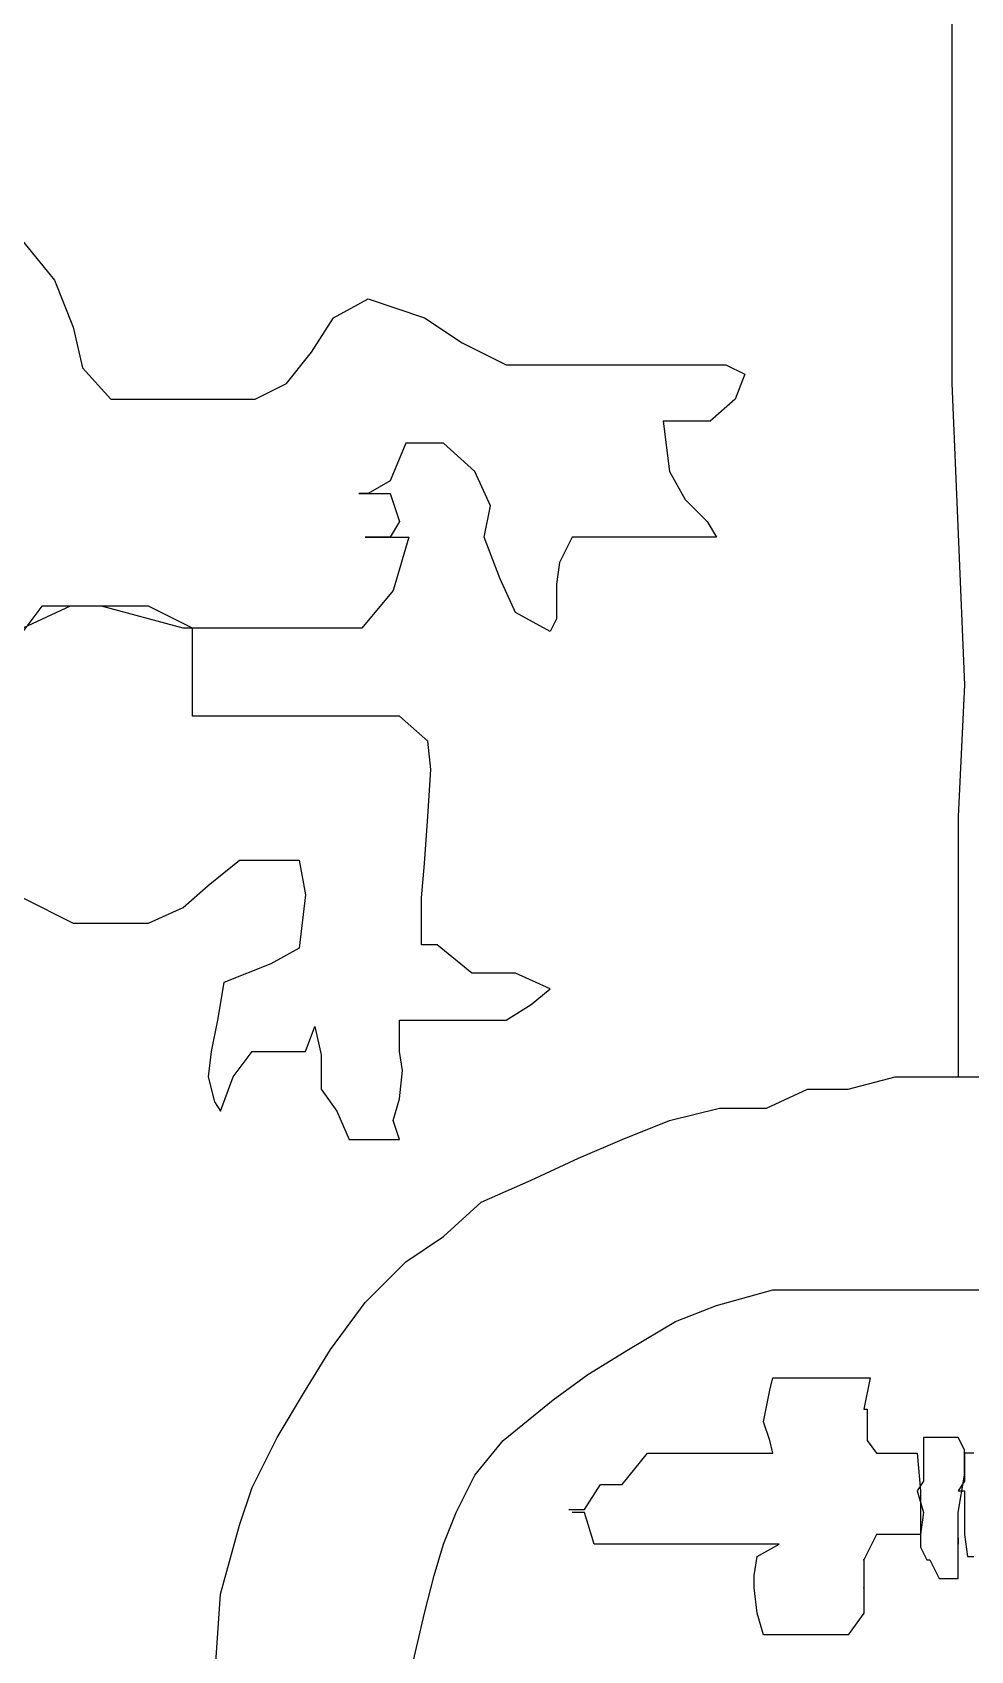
# Model space of a CAD drawing. Extents: x 747954 to 748544, y 4316381 to 4317408.
# Drawn here: x 747989.17 to 747992.16, y 4317242.35 to 4317247.51 of the extents above; entities that cross this region are included whole.
import ezdxf

# ---------------------------------------------------------------- set-up
doc = ezdxf.new("R2010")
doc.units = 0
doc.layers.get('0').update_dxf_attribs({"linetype": 'CONTINUOUS'})

msp = doc.modelspace()

# ---------------------------------------------------------------- linework, layer by layer
at = {"color": 0, "linetype": 'CONTINUOUS'}
for p, q in [((747992.1, 4317247.97), (747992.1, 4317247.32)), ((747992.1, 4317247.97), (747992.1, 4317247.32)), ((747992.1, 4317247.32), (747992.1, 4317246.39)), ((747992.1, 4317247.32), (747992.1, 4317246.39)), ((747989.11, 4317246.88), (747989.24, 4317246.72)), ((747989.11, 4317246.88), (747989.24, 4317246.72)), ((747989.24, 4317246.72), (747989.3, 4317246.57)), ((747989.24, 4317246.72), (747989.3, 4317246.57)), ((747990.13, 4317246.6), (747990.24, 4317246.66)), ((747990.13, 4317246.6), (747990.24, 4317246.66)), ((747990.24, 4317246.66), (747990.42, 4317246.6)), ((747990.24, 4317246.66), (747990.42, 4317246.6)), ((747989.3, 4317246.57), (747989.33, 4317246.44)), ((747989.3, 4317246.57), (747989.33, 4317246.44)), ((747990.06, 4317246.49), (747990.13, 4317246.6)), ((747990.06, 4317246.49), (747990.13, 4317246.6)), ((747990.42, 4317246.6), (747990.54, 4317246.52)), ((747990.42, 4317246.6), (747990.54, 4317246.52)), ((747990.54, 4317246.52), (747990.68, 4317246.45)), ((747990.54, 4317246.52), (747990.68, 4317246.45)), ((747989.98, 4317246.39), (747990.06, 4317246.49)), ((747989.98, 4317246.39), (747990.06, 4317246.49)), ((747989.33, 4317246.44), (747989.42, 4317246.34)), ((747989.33, 4317246.44), (747989.42, 4317246.34)), ((747990.68, 4317246.45), (747990.83, 4317246.45)), ((747990.68, 4317246.45), (747990.83, 4317246.45)), ((747990.83, 4317246.45), (747990.98, 4317246.45)), ((747990.83, 4317246.45), (747990.98, 4317246.45)), ((747990.98, 4317246.45), (747991.11, 4317246.45)), ((747990.98, 4317246.45), (747991.11, 4317246.45)), ((747991.11, 4317246.45), (747991.23, 4317246.45)), ((747991.11, 4317246.45), (747991.23, 4317246.45)), ((747991.23, 4317246.45), (747991.29, 4317246.45)), ((747991.23, 4317246.45), (747991.29, 4317246.45)), ((747991.29, 4317246.45), (747991.38, 4317246.45)), ((747991.29, 4317246.45), (747991.38, 4317246.45)), ((747991.38, 4317246.45), (747991.44, 4317246.42)), ((747991.38, 4317246.45), (747991.44, 4317246.42)), ((747991.44, 4317246.42), (747991.41, 4317246.34)), ((747991.44, 4317246.42), (747991.41, 4317246.34)), ((747989.88, 4317246.34), (747989.98, 4317246.39)), ((747989.88, 4317246.34), (747989.98, 4317246.39)), ((747992.1, 4317246.39), (747992.14, 4317245.43)), ((747992.1, 4317246.39), (747992.14, 4317245.43)), ((747989.42, 4317246.34), (747989.58, 4317246.34)), ((747989.42, 4317246.34), (747989.58, 4317246.34)), ((747989.58, 4317246.34), (747989.73, 4317246.34)), ((747989.58, 4317246.34), (747989.73, 4317246.34)), ((747989.73, 4317246.34), (747989.88, 4317246.34)), ((747989.73, 4317246.34), (747989.88, 4317246.34)), ((747991.41, 4317246.34), (747991.33, 4317246.27)), ((747991.41, 4317246.34), (747991.33, 4317246.27)), ((747991.24, 4317246.27), (747991.18, 4317246.27)), ((747991.18, 4317246.27), (747991.2, 4317246.11)), ((747991.24, 4317246.27), (747991.18, 4317246.27)), ((747991.18, 4317246.27), (747991.2, 4317246.11)), ((747991.33, 4317246.27), (747991.24, 4317246.27)), ((747991.33, 4317246.27), (747991.24, 4317246.27)), ((747990.36, 4317246.2), (747990.31, 4317246.08)), ((747990.36, 4317246.2), (747990.31, 4317246.08)), ((747990.48, 4317246.2), (747990.36, 4317246.2)), ((747990.48, 4317246.2), (747990.36, 4317246.2)), ((747990.58, 4317246.11), (747990.48, 4317246.2)), ((747990.58, 4317246.11), (747990.48, 4317246.2)), ((747990.63, 4317246), (747990.58, 4317246.11)), ((747990.63, 4317246), (747990.58, 4317246.11)), ((747991.2, 4317246.11), (747991.25, 4317246.02)), ((747991.2, 4317246.11), (747991.25, 4317246.02)), ((747990.31, 4317246.08), (747990.24, 4317246.04)), ((747990.31, 4317246.08), (747990.24, 4317246.04)), ((747990.24, 4317246.04), (747990.21, 4317246.04)), ((747990.21, 4317246.04), (747990.31, 4317246.04)), ((747990.24, 4317246.04), (747990.21, 4317246.04)), ((747990.21, 4317246.04), (747990.31, 4317246.04)), ((747990.31, 4317246.04), (747990.34, 4317245.95)), ((747990.31, 4317246.04), (747990.34, 4317245.95)), ((747990.61, 4317245.9), (747990.63, 4317246)), ((747990.61, 4317245.9), (747990.63, 4317246)), ((747991.25, 4317246.02), (747991.32, 4317245.95)), ((747991.25, 4317246.02), (747991.32, 4317245.95)), ((747990.34, 4317245.95), (747990.31, 4317245.9)), ((747990.34, 4317245.95), (747990.31, 4317245.9)), ((747991.32, 4317245.95), (747991.35, 4317245.9)), ((747991.32, 4317245.95), (747991.35, 4317245.9)), ((747990.31, 4317245.9), (747990.23, 4317245.9)), ((747990.23, 4317245.9), (747990.37, 4317245.9)), ((747990.31, 4317245.9), (747990.23, 4317245.9)), ((747990.23, 4317245.9), (747990.37, 4317245.9)), ((747990.37, 4317245.9), (747990.32, 4317245.73)), ((747990.37, 4317245.9), (747990.32, 4317245.73)), ((747990.66, 4317245.77), (747990.61, 4317245.9)), ((747990.66, 4317245.77), (747990.61, 4317245.9)), ((747990.89, 4317245.9), (747990.85, 4317245.82)), ((747990.89, 4317245.9), (747990.85, 4317245.82)), ((747990.92, 4317245.9), (747990.89, 4317245.9)), ((747990.92, 4317245.9), (747990.89, 4317245.9)), ((747991, 4317245.9), (747990.92, 4317245.9)), ((747991, 4317245.9), (747990.92, 4317245.9)), ((747991.07, 4317245.9), (747991, 4317245.9)), ((747991.07, 4317245.9), (747991, 4317245.9)), ((747991.2, 4317245.9), (747991.07, 4317245.9)), ((747991.2, 4317245.9), (747991.07, 4317245.9)), ((747991.3, 4317245.9), (747991.2, 4317245.9)), ((747991.3, 4317245.9), (747991.2, 4317245.9)), ((747991.35, 4317245.9), (747991.3, 4317245.9)), ((747991.35, 4317245.9), (747991.3, 4317245.9)), ((747990.85, 4317245.82), (747990.84, 4317245.75)), ((747990.85, 4317245.82), (747990.84, 4317245.75)), ((747990.71, 4317245.66), (747990.66, 4317245.77)), ((747990.71, 4317245.66), (747990.66, 4317245.77)), ((747990.84, 4317245.75), (747990.84, 4317245.64)), ((747990.84, 4317245.75), (747990.84, 4317245.64)), ((747990.32, 4317245.73), (747990.22, 4317245.61)), ((747990.32, 4317245.73), (747990.22, 4317245.61)), ((747989.2, 4317245.68), (747989.14, 4317245.6)), ((747989.29, 4317245.68), (747989.14, 4317245.61)), ((747989.2, 4317245.68), (747989.14, 4317245.6)), ((747989.29, 4317245.68), (747989.14, 4317245.61)), ((747989.29, 4317245.68), (747989.2, 4317245.68)), ((747989.29, 4317245.68), (747989.2, 4317245.68)), ((747989.39, 4317245.68), (747989.29, 4317245.68)), ((747989.39, 4317245.68), (747989.29, 4317245.68)), ((747989.39, 4317245.68), (747989.29, 4317245.68)), ((747989.39, 4317245.68), (747989.29, 4317245.68)), ((747989.54, 4317245.68), (747989.39, 4317245.68)), ((747989.65, 4317245.61), (747989.39, 4317245.68)), ((747989.54, 4317245.68), (747989.39, 4317245.68)), ((747989.65, 4317245.61), (747989.39, 4317245.68)), ((747989.68, 4317245.61), (747989.54, 4317245.68)), ((747989.68, 4317245.61), (747989.54, 4317245.68)), ((747990.82, 4317245.6), (747990.71, 4317245.66)), ((747990.82, 4317245.6), (747990.71, 4317245.66)), ((747990.84, 4317245.64), (747990.82, 4317245.6)), ((747990.84, 4317245.64), (747990.82, 4317245.6)), ((747989.81, 4317245.61), (747989.65, 4317245.61)), ((747989.81, 4317245.61), (747989.65, 4317245.61)), ((747989.68, 4317245.55), (747989.68, 4317245.61)), ((747989.68, 4317245.55), (747989.68, 4317245.61)), ((747989.92, 4317245.61), (747989.81, 4317245.61)), ((747989.92, 4317245.61), (747989.81, 4317245.61)), ((747990.06, 4317245.61), (747989.92, 4317245.61)), ((747990.06, 4317245.61), (747989.92, 4317245.61)), ((747990.22, 4317245.61), (747990.06, 4317245.61)), ((747990.22, 4317245.61), (747990.06, 4317245.61)), ((747989.68, 4317245.43), (747989.68, 4317245.55)), ((747989.68, 4317245.43), (747989.68, 4317245.55)), ((747989.68, 4317245.33), (747989.68, 4317245.43)), ((747989.68, 4317245.33), (747989.68, 4317245.43)), ((747992.14, 4317245.43), (747992.12, 4317245.01)), ((747992.14, 4317245.43), (747992.12, 4317245.01)), ((747989.75, 4317245.33), (747989.68, 4317245.33)), ((747989.75, 4317245.33), (747989.68, 4317245.33)), ((747989.86, 4317245.33), (747989.75, 4317245.33)), ((747989.86, 4317245.33), (747989.75, 4317245.33)), ((747990.02, 4317245.33), (747989.86, 4317245.33)), ((747990.02, 4317245.33), (747989.86, 4317245.33)), ((747990.22, 4317245.33), (747990.02, 4317245.33)), ((747990.22, 4317245.33), (747990.02, 4317245.33)), ((747990.34, 4317245.33), (747990.22, 4317245.33)), ((747990.34, 4317245.33), (747990.22, 4317245.33)), ((747990.43, 4317245.25), (747990.34, 4317245.33)), ((747990.43, 4317245.25), (747990.34, 4317245.33)), ((747990.44, 4317245.16), (747990.43, 4317245.25)), ((747990.44, 4317245.16), (747990.43, 4317245.25)), ((747990.43, 4317245.01), (747990.44, 4317245.16)), ((747990.43, 4317245.01), (747990.44, 4317245.16)), ((747990.42, 4317244.86), (747990.43, 4317245.01)), ((747990.42, 4317244.86), (747990.43, 4317245.01)), ((747992.12, 4317245.01), (747992.12, 4317244.56)), ((747992.12, 4317245.01), (747992.12, 4317244.56)), ((747989.73, 4317244.79), (747989.83, 4317244.87)), ((747989.73, 4317244.79), (747989.83, 4317244.87)), ((747989.83, 4317244.87), (747989.93, 4317244.87)), ((747989.83, 4317244.87), (747989.93, 4317244.87)), ((747989.93, 4317244.87), (747990.02, 4317244.87)), ((747989.93, 4317244.87), (747990.02, 4317244.87)), ((747990.02, 4317244.87), (747990.04, 4317244.76)), ((747990.02, 4317244.87), (747990.04, 4317244.76)), ((747990.41, 4317244.75), (747990.42, 4317244.86)), ((747990.41, 4317244.75), (747990.42, 4317244.86)), ((747989.65, 4317244.72), (747989.73, 4317244.79)), ((747989.65, 4317244.72), (747989.73, 4317244.79)), ((747990.04, 4317244.76), (747990.02, 4317244.59)), ((747990.04, 4317244.76), (747990.02, 4317244.59)), ((747989.14, 4317244.75), (747989.3, 4317244.67)), ((747989.14, 4317244.75), (747989.3, 4317244.67)), ((747989.54, 4317244.67), (747989.65, 4317244.72)), ((747989.54, 4317244.67), (747989.65, 4317244.72)), ((747990.41, 4317244.6), (747990.41, 4317244.75)), ((747990.41, 4317244.6), (747990.41, 4317244.75)), ((747989.3, 4317244.67), (747989.44, 4317244.67)), ((747989.3, 4317244.67), (747989.44, 4317244.67)), ((747989.44, 4317244.67), (747989.54, 4317244.67)), ((747989.44, 4317244.67), (747989.54, 4317244.67)), ((747990.46, 4317244.6), (747990.41, 4317244.6)), ((747990.46, 4317244.6), (747990.41, 4317244.6)), ((747990.57, 4317244.51), (747990.46, 4317244.6)), ((747990.57, 4317244.51), (747990.46, 4317244.6)), ((747990.02, 4317244.59), (747989.93, 4317244.54)), ((747990.02, 4317244.59), (747989.93, 4317244.54)), ((747992.12, 4317244.56), (747992.12, 4317244.31)), ((747992.12, 4317244.56), (747992.12, 4317244.31)), ((747989.93, 4317244.54), (747989.78, 4317244.48)), ((747989.93, 4317244.54), (747989.78, 4317244.48)), ((747990.71, 4317244.51), (747990.57, 4317244.51)), ((747990.71, 4317244.51), (747990.57, 4317244.51)), ((747990.82, 4317244.46), (747990.71, 4317244.51)), ((747990.82, 4317244.46), (747990.71, 4317244.51)), ((747989.78, 4317244.48), (747989.76, 4317244.36)), ((747989.78, 4317244.48), (747989.76, 4317244.36)), ((747990.76, 4317244.41), (747990.82, 4317244.46)), ((747990.76, 4317244.41), (747990.82, 4317244.46)), ((747990.68, 4317244.36), (747990.76, 4317244.41)), ((747990.68, 4317244.36), (747990.76, 4317244.41)), ((747989.76, 4317244.36), (747989.74, 4317244.26)), ((747989.76, 4317244.36), (747989.74, 4317244.26)), ((747990.34, 4317244.26), (747990.34, 4317244.36)), ((747990.34, 4317244.36), (747990.43, 4317244.36)), ((747990.34, 4317244.26), (747990.34, 4317244.36)), ((747990.34, 4317244.36), (747990.43, 4317244.36)), ((747990.43, 4317244.36), (747990.52, 4317244.36)), ((747990.43, 4317244.36), (747990.52, 4317244.36)), ((747990.52, 4317244.36), (747990.58, 4317244.36)), ((747990.52, 4317244.36), (747990.58, 4317244.36)), ((747990.58, 4317244.36), (747990.68, 4317244.36)), ((747990.58, 4317244.36), (747990.68, 4317244.36)), ((747990.04, 4317244.26), (747990.07, 4317244.34)), ((747990.04, 4317244.26), (747990.07, 4317244.34)), ((747990.07, 4317244.34), (747990.09, 4317244.25)), ((747990.07, 4317244.34), (747990.09, 4317244.25)), ((747992.12, 4317244.31), (747992.12, 4317244.18)), ((747992.12, 4317244.31), (747992.12, 4317244.18)), ((747989.74, 4317244.26), (747989.73, 4317244.18)), ((747989.74, 4317244.26), (747989.73, 4317244.18)), ((747989.81, 4317244.18), (747989.87, 4317244.26)), ((747989.81, 4317244.18), (747989.87, 4317244.26)), ((747989.87, 4317244.26), (747989.95, 4317244.26)), ((747989.87, 4317244.26), (747989.95, 4317244.26)), ((747989.95, 4317244.26), (747990.04, 4317244.26)), ((747989.95, 4317244.26), (747990.04, 4317244.26)), ((747990.09, 4317244.25), (747990.09, 4317244.14)), ((747990.09, 4317244.25), (747990.09, 4317244.14)), ((747990.35, 4317244.2), (747990.34, 4317244.26)), ((747990.35, 4317244.2), (747990.34, 4317244.26)), ((747990.34, 4317244.11), (747990.35, 4317244.2)), ((747990.34, 4317244.11), (747990.35, 4317244.2)), ((747989.73, 4317244.18), (747989.75, 4317244.1)), ((747989.73, 4317244.18), (747989.75, 4317244.1)), ((747989.77, 4317244.07), (747989.81, 4317244.18)), ((747989.77, 4317244.07), (747989.81, 4317244.18)), ((747990.09, 4317244.14), (747990.14, 4317244.07)), ((747990.09, 4317244.14), (747990.14, 4317244.07)), ((747991.51, 4317244.08), (747991.64, 4317244.14)), ((747991.51, 4317244.08), (747991.64, 4317244.14)), ((747991.64, 4317244.14), (747991.77, 4317244.14)), ((747991.64, 4317244.14), (747991.77, 4317244.14)), ((747991.77, 4317244.14), (747991.92, 4317244.18)), ((747991.77, 4317244.14), (747991.92, 4317244.18)), ((747991.92, 4317244.18), (747992.06, 4317244.18)), ((747991.92, 4317244.18), (747992.06, 4317244.18)), ((747992.06, 4317244.18), (747992.14, 4317244.18)), ((747992.06, 4317244.18), (747992.14, 4317244.18)), ((747992.14, 4317244.18), (747992.33, 4317244.18)), ((747992.14, 4317244.18), (747992.33, 4317244.18)), ((747989.75, 4317244.1), (747989.77, 4317244.07)), ((747989.75, 4317244.1), (747989.77, 4317244.07)), ((747990.32, 4317244.04), (747990.34, 4317244.11)), ((747990.32, 4317244.04), (747990.34, 4317244.11)), ((747990.14, 4317244.07), (747990.18, 4317243.98)), ((747990.14, 4317244.07), (747990.18, 4317243.98)), ((747990.34, 4317243.98), (747990.32, 4317244.04)), ((747990.34, 4317243.98), (747990.32, 4317244.04)), ((747991.05, 4317243.98), (747991.2, 4317244.04)), ((747991.05, 4317243.98), (747991.2, 4317244.04)), ((747991.2, 4317244.04), (747991.36, 4317244.08)), ((747991.2, 4317244.04), (747991.36, 4317244.08)), ((747991.36, 4317244.08), (747991.51, 4317244.08)), ((747991.36, 4317244.08), (747991.51, 4317244.08)), ((747990.18, 4317243.98), (747990.23, 4317243.98)), ((747990.18, 4317243.98), (747990.23, 4317243.98)), ((747990.23, 4317243.98), (747990.28, 4317243.98)), ((747990.23, 4317243.98), (747990.28, 4317243.98)), ((747990.28, 4317243.98), (747990.34, 4317243.98)), ((747990.28, 4317243.98), (747990.34, 4317243.98)), ((747990.91, 4317243.92), (747991.05, 4317243.98)), ((747990.91, 4317243.92), (747991.05, 4317243.98)), ((747990.76, 4317243.85), (747990.91, 4317243.92)), ((747990.76, 4317243.85), (747990.91, 4317243.92)), ((747990.6, 4317243.78), (747990.76, 4317243.85)), ((747990.6, 4317243.78), (747990.76, 4317243.85)), ((747990.48, 4317243.67), (747990.6, 4317243.78)), ((747990.48, 4317243.67), (747990.6, 4317243.78)), ((747990.36, 4317243.59), (747990.48, 4317243.67)), ((747990.36, 4317243.59), (747990.48, 4317243.67)), ((747990.23, 4317243.46), (747990.36, 4317243.59)), ((747990.23, 4317243.46), (747990.36, 4317243.59)), ((747991.35, 4317243.45), (747991.53, 4317243.5)), ((747991.35, 4317243.45), (747991.53, 4317243.5)), ((747991.53, 4317243.5), (747991.81, 4317243.5)), ((747991.53, 4317243.5), (747991.81, 4317243.5)), ((747991.81, 4317243.5), (747992.02, 4317243.5)), ((747991.81, 4317243.5), (747992.02, 4317243.5)), ((747992.02, 4317243.5), (747992.22, 4317243.5)), ((747992.02, 4317243.5), (747992.22, 4317243.5)), ((747990.12, 4317243.31), (747990.23, 4317243.46)), ((747990.12, 4317243.31), (747990.23, 4317243.46)), ((747991.22, 4317243.4), (747991.35, 4317243.45)), ((747991.22, 4317243.4), (747991.35, 4317243.45)), ((747991.07, 4317243.31), (747991.22, 4317243.4)), ((747991.07, 4317243.31), (747991.22, 4317243.4)), ((747990.04, 4317243.18), (747990.12, 4317243.31)), ((747990.04, 4317243.18), (747990.12, 4317243.31)), ((747990.94, 4317243.23), (747991.07, 4317243.31)), ((747990.94, 4317243.23), (747991.07, 4317243.31)), ((747990.83, 4317243.15), (747990.94, 4317243.23)), ((747990.83, 4317243.15), (747990.94, 4317243.23)), ((747991.52, 4317243.18), (747991.53, 4317243.22)), ((747991.52, 4317243.18), (747991.53, 4317243.22)), ((747991.53, 4317243.22), (747991.56, 4317243.22)), ((747991.53, 4317243.22), (747991.56, 4317243.22)), ((747991.56, 4317243.22), (747991.64, 4317243.22)), ((747991.56, 4317243.22), (747991.64, 4317243.22)), ((747991.64, 4317243.22), (747991.71, 4317243.22)), ((747991.64, 4317243.22), (747991.71, 4317243.22)), ((747991.71, 4317243.22), (747991.76, 4317243.22)), ((747991.71, 4317243.22), (747991.76, 4317243.22)), ((747991.76, 4317243.22), (747991.83, 4317243.22)), ((747991.76, 4317243.22), (747991.83, 4317243.22)), ((747991.84, 4317243.22), (747991.82, 4317243.12)), ((747991.84, 4317243.22), (747991.82, 4317243.12)), ((747991.83, 4317243.22), (747991.84, 4317243.22)), ((747991.83, 4317243.22), (747991.84, 4317243.22)), ((747989.95, 4317243.03), (747990.04, 4317243.18)), ((747989.95, 4317243.03), (747990.04, 4317243.18)), ((747991.5, 4317243.08), (747991.52, 4317243.18)), ((747991.5, 4317243.08), (747991.52, 4317243.18)), ((747990.67, 4317243.02), (747990.83, 4317243.15)), ((747990.67, 4317243.02), (747990.83, 4317243.15)), ((747991.82, 4317243.12), (747991.83, 4317243.12)), ((747991.82, 4317243.12), (747991.83, 4317243.12)), ((747991.83, 4317243.12), (747991.83, 4317243.02)), ((747991.83, 4317243.12), (747991.83, 4317243.02)), ((747991.52, 4317243.02), (747991.5, 4317243.08)), ((747991.52, 4317243.02), (747991.5, 4317243.08)), ((747989.87, 4317242.87), (747989.95, 4317243.03)), ((747989.87, 4317242.87), (747989.95, 4317243.03)), ((747990.58, 4317242.91), (747990.67, 4317243.02)), ((747990.58, 4317242.91), (747990.67, 4317243.02)), ((747991.53, 4317242.98), (747991.52, 4317243.02)), ((747991.53, 4317242.98), (747991.52, 4317243.02)), ((747991.83, 4317243.02), (747991.86, 4317242.98)), ((747991.83, 4317243.02), (747991.86, 4317242.98)), ((747992.04, 4317243.03), (747992.01, 4317243.03)), ((747992.01, 4317243.03), (747992.01, 4317242.96)), ((747992.04, 4317243.03), (747992.01, 4317243.03)), ((747992.01, 4317243.03), (747992.01, 4317242.96)), ((747992.08, 4317243.03), (747992.04, 4317243.03)), ((747992.08, 4317243.03), (747992.04, 4317243.03)), ((747992.12, 4317243.03), (747992.08, 4317243.03)), ((747992.12, 4317243.03), (747992.08, 4317243.03)), ((747992.14, 4317242.99), (747992.12, 4317243.03)), ((747992.14, 4317242.99), (747992.12, 4317243.03)), ((747991.05, 4317242.88), (747991.13, 4317242.98)), ((747991.05, 4317242.88), (747991.13, 4317242.98)), ((747991.13, 4317242.98), (747991.2, 4317242.98)), ((747991.13, 4317242.98), (747991.2, 4317242.98)), ((747991.2, 4317242.98), (747991.28, 4317242.98)), ((747991.2, 4317242.98), (747991.28, 4317242.98)), ((747991.28, 4317242.98), (747991.36, 4317242.98)), ((747991.28, 4317242.98), (747991.36, 4317242.98)), ((747991.36, 4317242.98), (747991.44, 4317242.98)), ((747991.36, 4317242.98), (747991.44, 4317242.98)), ((747991.44, 4317242.98), (747991.48, 4317242.98)), ((747991.44, 4317242.98), (747991.48, 4317242.98)), ((747991.48, 4317242.98), (747991.53, 4317242.98)), ((747991.48, 4317242.98), (747991.53, 4317242.98)), ((747991.86, 4317242.98), (747991.94, 4317242.98)), ((747991.86, 4317242.98), (747991.94, 4317242.98)), ((747991.94, 4317242.98), (747991.97, 4317242.98)), ((747991.94, 4317242.98), (747991.97, 4317242.98)), ((747991.97, 4317242.98), (747991.99, 4317242.98)), ((747991.97, 4317242.98), (747991.99, 4317242.98)), ((747991.99, 4317242.98), (747992, 4317242.86)), ((747991.99, 4317242.98), (747992, 4317242.86)), ((747992.01, 4317242.96), (747992.01, 4317242.89)), ((747992.01, 4317242.96), (747992.01, 4317242.89)), ((747992.14, 4317242.91), (747992.14, 4317242.99)), ((747992.14, 4317242.91), (747992.14, 4317242.99)), ((747992.17, 4317242.98), (747992.14, 4317242.98)), ((747992.14, 4317242.98), (747992.14, 4317242.89)), ((747992.17, 4317242.98), (747992.14, 4317242.98)), ((747992.14, 4317242.98), (747992.14, 4317242.89)), ((747990.52, 4317242.79), (747990.58, 4317242.91)), ((747990.52, 4317242.79), (747990.58, 4317242.91)), ((747992.12, 4317242.79), (747992.14, 4317242.91)), ((747992.12, 4317242.79), (747992.14, 4317242.91)), ((747989.83, 4317242.75), (747989.87, 4317242.87)), ((747989.83, 4317242.75), (747989.87, 4317242.87)), ((747990.93, 4317242.8), (747990.98, 4317242.88)), ((747990.93, 4317242.8), (747990.98, 4317242.88)), ((747990.98, 4317242.88), (747991.05, 4317242.88)), ((747990.98, 4317242.88), (747991.05, 4317242.88)), ((747992.01, 4317242.89), (747991.99, 4317242.86)), ((747992.01, 4317242.89), (747991.99, 4317242.86)), ((747991.99, 4317242.86), (747992.01, 4317242.79)), ((747991.99, 4317242.86), (747992.01, 4317242.79)), ((747992, 4317242.86), (747992, 4317242.79)), ((747992, 4317242.86), (747992, 4317242.79)), ((747992.14, 4317242.89), (747992.12, 4317242.86)), ((747992.14, 4317242.89), (747992.12, 4317242.86)), ((747992.12, 4317242.86), (747992.14, 4317242.86)), ((747992.12, 4317242.86), (747992.14, 4317242.86)), ((747992.14, 4317242.86), (747992.14, 4317242.77)), ((747992.14, 4317242.86), (747992.14, 4317242.77)), ((747990.88, 4317242.8), (747990.93, 4317242.8)), ((747990.88, 4317242.8), (747990.93, 4317242.8)), ((747989.77, 4317242.53), (747989.83, 4317242.75)), ((747989.77, 4317242.53), (747989.83, 4317242.75)), ((747990.48, 4317242.69), (747990.52, 4317242.79)), ((747990.48, 4317242.69), (747990.52, 4317242.79)), ((747990.93, 4317242.79), (747990.89, 4317242.79)), ((747990.93, 4317242.79), (747990.89, 4317242.79)), ((747990.96, 4317242.69), (747990.93, 4317242.79)), ((747990.96, 4317242.69), (747990.93, 4317242.79)), ((747992, 4317242.79), (747992, 4317242.72)), ((747992.01, 4317242.79), (747992, 4317242.72)), ((747992, 4317242.79), (747992, 4317242.72)), ((747992.01, 4317242.79), (747992, 4317242.72)), ((747992.12, 4317242.69), (747992.12, 4317242.79)), ((747992.12, 4317242.69), (747992.12, 4317242.79)), ((747992.14, 4317242.77), (747992.14, 4317242.72)), ((747992.14, 4317242.77), (747992.14, 4317242.72)), ((747991.86, 4317242.72), (747991.82, 4317242.64)), ((747991.86, 4317242.72), (747991.82, 4317242.64)), ((747991.92, 4317242.72), (747991.86, 4317242.72)), ((747991.92, 4317242.72), (747991.86, 4317242.72)), ((747991.96, 4317242.72), (747991.92, 4317242.72)), ((747991.96, 4317242.72), (747991.92, 4317242.72)), ((747992, 4317242.72), (747991.96, 4317242.72)), ((747992, 4317242.72), (747991.96, 4317242.72)), ((747992, 4317242.72), (747992, 4317242.68)), ((747992, 4317242.72), (747992, 4317242.68)), ((747992.12, 4317242.64), (747992.12, 4317242.71)), ((747992.12, 4317242.71), (747992.12, 4317242.69)), ((747992.12, 4317242.64), (747992.12, 4317242.71)), ((747992.12, 4317242.71), (747992.12, 4317242.69)), ((747992.14, 4317242.72), (747992.15, 4317242.65)), ((747992.14, 4317242.72), (747992.15, 4317242.65)), ((747990.45, 4317242.59), (747990.48, 4317242.69)), ((747990.45, 4317242.59), (747990.48, 4317242.69)), ((747991.02, 4317242.69), (747990.96, 4317242.69)), ((747991.02, 4317242.69), (747990.96, 4317242.69)), ((747991.07, 4317242.69), (747991.02, 4317242.69)), ((747991.07, 4317242.69), (747991.02, 4317242.69)), ((747991.16, 4317242.69), (747991.07, 4317242.69)), ((747991.16, 4317242.69), (747991.07, 4317242.69)), ((747991.24, 4317242.69), (747991.16, 4317242.69)), ((747991.24, 4317242.69), (747991.16, 4317242.69)), ((747991.35, 4317242.69), (747991.24, 4317242.69)), ((747991.35, 4317242.69), (747991.24, 4317242.69)), ((747991.42, 4317242.69), (747991.35, 4317242.69)), ((747991.42, 4317242.69), (747991.35, 4317242.69)), ((747991.48, 4317242.69), (747991.42, 4317242.69)), ((747991.48, 4317242.69), (747991.42, 4317242.69)), ((747991.47, 4317242.59), (747991.48, 4317242.65)), ((747991.47, 4317242.59), (747991.48, 4317242.65)), ((747991.48, 4317242.65), (747991.55, 4317242.69)), ((747991.55, 4317242.69), (747991.48, 4317242.69)), ((747991.48, 4317242.65), (747991.55, 4317242.69)), ((747991.55, 4317242.69), (747991.48, 4317242.69)), ((747991.82, 4317242.64), (747991.82, 4317242.55)), ((747991.82, 4317242.64), (747991.82, 4317242.55)), ((747992, 4317242.68), (747992.02, 4317242.64)), ((747992, 4317242.68), (747992.02, 4317242.64)), ((747992.02, 4317242.64), (747992.03, 4317242.64)), ((747992.02, 4317242.64), (747992.03, 4317242.64)), ((747992.03, 4317242.64), (747992.06, 4317242.58)), ((747992.03, 4317242.64), (747992.06, 4317242.58)), ((747992.12, 4317242.58), (747992.12, 4317242.64)), ((747992.12, 4317242.58), (747992.12, 4317242.64)), ((747992.15, 4317242.65), (747992.17, 4317242.65)), ((747992.15, 4317242.65), (747992.17, 4317242.65)), ((747990.42, 4317242.47), (747990.45, 4317242.59)), ((747990.42, 4317242.47), (747990.45, 4317242.59)), ((747991.47, 4317242.55), (747991.47, 4317242.59)), ((747991.47, 4317242.55), (747991.47, 4317242.59)), ((747991.48, 4317242.47), (747991.47, 4317242.55)), ((747991.48, 4317242.47), (747991.47, 4317242.55)), ((747991.82, 4317242.55), (747991.82, 4317242.47)), ((747991.82, 4317242.55), (747991.82, 4317242.47)), ((747992.06, 4317242.58), (747992.12, 4317242.58)), ((747992.06, 4317242.58), (747992.12, 4317242.58)), ((747989.75, 4317242.25), (747989.77, 4317242.53)), ((747989.75, 4317242.25), (747989.77, 4317242.53)), ((747990.38, 4317242.3), (747990.42, 4317242.47)), ((747990.38, 4317242.3), (747990.42, 4317242.47)), ((747991.5, 4317242.4), (747991.48, 4317242.47)), ((747991.5, 4317242.4), (747991.48, 4317242.47)), ((747991.82, 4317242.47), (747991.77, 4317242.4)), ((747991.82, 4317242.47), (747991.77, 4317242.4)), ((747991.53, 4317242.4), (747991.5, 4317242.4)), ((747991.53, 4317242.4), (747991.5, 4317242.4)), ((747991.61, 4317242.4), (747991.53, 4317242.4)), ((747991.61, 4317242.4), (747991.53, 4317242.4)), ((747991.66, 4317242.4), (747991.61, 4317242.4)), ((747991.66, 4317242.4), (747991.61, 4317242.4)), ((747991.73, 4317242.4), (747991.66, 4317242.4)), ((747991.73, 4317242.4), (747991.66, 4317242.4)), ((747991.77, 4317242.4), (747991.73, 4317242.4)), ((747991.77, 4317242.4), (747991.73, 4317242.4))]:
    msp.add_line(p, q, dxfattribs=at)
for p in [(747991.82, 4317242.64), (747991.82, 4317242.64), (747991.82, 4317242.55), (747991.82, 4317242.55)]:
    msp.add_point(p, dxfattribs=at)

# ---------------------------------------------------------------- meshes
mesh = msp.add_polyface(dxfattribs=at)
corners = [(747954.5, 4316381), (747954.5, 4316381), (747954.5, 4316571.9618), (748262.5, 4316381), (747954.5, 4316746.4935), (748544, 4316381), (747954.5, 4317407.5), (748544, 4317042.0065), (748544, 4317407.5)]
mesh.append_faces([[corners[k] for k in face] for face in [(0, 1, 3, 2), (2, 3, 5, 4), (4, 5, 7, 6), (6, 7, 8, 8)]], dxfattribs={"vtx0": -1, "vtx2": -1, "color": 0})
mesh = msp.add_polyface(dxfattribs=at)
corners = [(747964.5, 4317221), (747964.5, 4317221), (747964.5, 4317395.2713), (748245.58, 4317221), (747964.5, 4317401.5), (748245.58, 4317227.2287), (748245.58, 4317401.5)]
mesh.append_faces([[corners[k] for k in face] for face in [(0, 1, 3, 2), (2, 3, 5, 4), (4, 5, 6, 6)]], dxfattribs={"vtx0": -1, "vtx2": -1, "color": 0})

doc.saveas('drawing.dxf')
